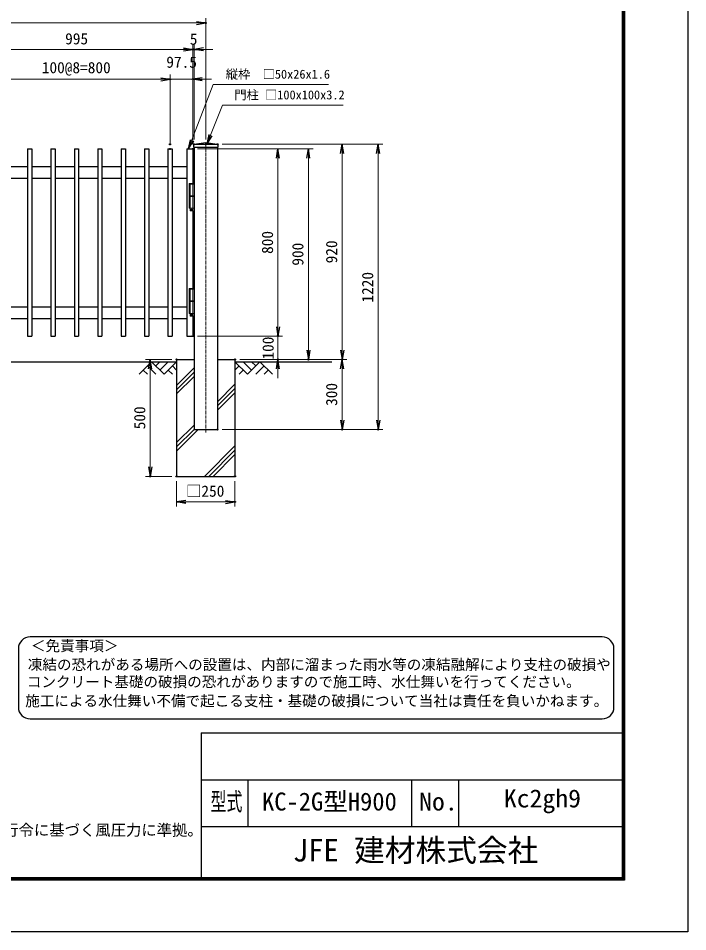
# Model space of a CAD drawing. Units: millimetres, scale not verified. Extents: x -4200 to 4200, y -2970 to 2970.
# Drawn here: x 1339 to 4200, y -2970 to 936 of the extents above; entities that cross this region are included whole.
import ezdxf
from ezdxf.enums import TextEntityAlignment as Align

# ---------------------------------------------------------------- set-up
doc = ezdxf.new("R2010")
doc.units = ezdxf.units.MM
doc.header["$LTSCALE"] = 10
doc.header["$PDMODE"] = 32
doc.header["$PDSIZE"] = 5
doc.linetypes.add('USER1', pattern=[2, 1.25, -0.25, 0.25, -0.25])
doc.linetypes.add('USER2', pattern=[0.375, 0.25, -0.125])
for name, color, linetype, lineweight in [('0-0_D-TTL-TXT', 7, 'Continuous', 25), ('0-1_D-TTL', 7, 'Continuous', 25), ('0-2_D-STR-DIM', 7, 'Continuous', 13), ('0-3_0', 7, 'Continuous', 25), ('0-5_D-STR1', 1, 'Continuous', 25), ('0-6_D-BGD', 7, 'Continuous', 25), ('0-7_D-STR4', 7, 'Continuous', 25), ('0-8_D-STR3', 3, 'Continuous', 13), ('0-9_D-BMK', 2, 'USER1', 13), ('0-A_D-DCR-HCH', 7, 'Continuous', 13), ('0-B_D-STR-TXT', 7, 'Continuous', 13)]:
    doc.layers.add(name, color=color, linetype=linetype, lineweight=lineweight)
doc.layers.add('0-4_DEFPOINTS', color=7, linetype='Continuous')
doc.styles.add('ＭＳ ゴシック', font='')
doc.styles.get('ＭＳ ゴシック').set_extended_font_data('MS Gothic')

# ---------------------------------------------------------------- blocks, each defined once
blk = doc.blocks.new('_Open')
at = {"layer": '0-3_0'}
blk.add_line((-10, 1.667), (0, 0), dxfattribs=at)
blk.add_lwpolyline([(-10, -1.667), (0, 0), (-10, 0)], dxfattribs=at)

msp = doc.modelspace()

# ---------------------------------------------------------------- linework, layer by layer
at = {"layer": '0-0_D-TTL-TXT', "color": 2}
for p, q in [((3834.86, -1709.58), (1389.32, -1709.58)), ((1339.32, -1759.58), (1339.32, -2009.58)), ((3884.86, -2009.58), (3884.86, -1759.58)), ((1389.32, -2059.58), (3834.86, -2059.58))]:
    msp.add_line(p, q, dxfattribs=at)
for centre, start, end in [((1389.32, -1759.58), 90, 180), ((3834.86, -1759.58), 0, 90), ((1389.32, -2009.58), 180, 270), ((3834.86, -2009.58), 270, 0)]:
    msp.add_arc(centre, 50, start, end, dxfattribs=at)
at = {"layer": '0-1_D-TTL'}
for p, q in [((2120, -2120), (2120, -2740)), ((2120, -2120), (3920, -2120)), ((2120, -2320), (3920, -2320)), ((2320, -2320), (2320, -2520)), ((3020, -2320), (3020, -2520)), ((3220, -2320), (3220, -2520)), ((2120, -2520), (3920, -2520))]:
    msp.add_line(p, q, dxfattribs=at)
at = {"layer": '0-1_D-TTL', "color": 2}
msp.add_lwpolyline([(-4200, 2970), (4200, 2970), (4200, -2970), (-4200, -2970)], close=True, dxfattribs=at)
at = {"layer": '0-1_D-TTL'}
for points in [[(-3930, 2750), (3930, 2750), (3930, -2750), (-3930, -2750)], [(-3927.5, 2747.5), (3927.5, 2747.5), (3927.5, -2747.5), (-3927.5, -2747.5)], [(-3925, 2745), (3925, 2745), (3925, -2745), (-3925, -2745)], [(-3922.5, 2742.5), (3922.5, 2742.5), (3922.5, -2742.5), (-3922.5, -2742.5)], [(-3920, 2740), (3920, 2740), (3920, -2740), (-3920, -2740)]]:
    msp.add_lwpolyline(points, close=True, dxfattribs=at)
at = {"layer": '0-2_D-STR-DIM'}
for p, q in [((70.01, 916.1), (2100.01, 916.1)), ((2140.01, 417.42), (2140.01, 936.1)), ((2085.01, 427.42), (2085.01, 823.42)), ((2085.01, 397.42), (2085.01, 823.42)), ((2090.01, 417.42), (2090.01, 823.42)), ((2045.01, 803.42), (1130.01, 803.42)), ((2045.01, 803.42), (2005.01, 803.42)), ((2085.01, 803.42), (2090.01, 803.42)), ((2130.01, 803.42), (2170.01, 803.42)), ((1227.51, 675.44), (1947.51, 675.44)), ((1947.51, 675.44), (1907.51, 675.44)), ((1987.51, 397.42), (1987.51, 695.44)), ((1987.51, 417.42), (1987.51, 695.44)), ((1987.51, 675.44), (2085.01, 675.44)), ((2085.01, 397.42), (2085.01, 695.44)), ((2125.01, 675.44), (2165.01, 675.44)), ((2210.01, 397.42), (2742.93, 397.42)), ((2210.01, 397.42), (2896.85, 397.42)), ((2105.01, 377.42), (2598.64, 377.42)), ((2105.01, 377.42), (2468.77, 377.42)), ((2722.93, 357.42), (2722.93, -482.58)), ((2876.85, 357.42), (2876.85, -782.58)), ((2448.77, 337.42), (2448.77, -382.58)), ((2578.64, 337.42), (2578.64, -482.58)), ((2448.77, -382.58), (2448.77, -342.58)), ((2105.01, -422.58), (2468.77, -422.58)), ((2105.01, -422.58), (2468.77, -422.58)), ((2448.77, -422.58), (2448.77, -522.58)), ((1995.01, -522.58), (1882.7, -522.58)), ((2285.01, -522.58), (2598.64, -522.58)), ((2285.01, -522.58), (2742.93, -522.58)), ((2285.01, -522.58), (2742.93, -522.58)), ((2285.01, -522.58), (2468.77, -522.58)), ((1902.7, -562.58), (1902.7, -982.58)), ((2448.77, -562.58), (2448.77, -602.58)), ((2722.93, -562.58), (2722.93, -782.58)), ((2210.01, -822.58), (2742.93, -822.58)), ((2210.01, -822.58), (2896.85, -822.58)), ((1995.01, -1022.58), (1882.7, -1022.58)), ((2015.01, -1042.58), (2015.01, -1151.97)), ((2265.01, -1042.58), (2265.01, -1151.97)), ((2055.01, -1131.97), (2225.01, -1131.97))]:
    msp.add_line(p, q, dxfattribs=at)
at = {"layer": '0-4_DEFPOINTS'}
for p in [(2140.01, 916.1), (2090.01, 803.42), (1987.51, 675.44), (2085.01, 675.44), (1987.51, 397.42), (2085.01, 407.42), (2090.01, 397.42), (2140.01, 397.42), (2190.01, 397.42), (1987.51, 377.42), (2085.01, 377.42), (2085.01, 377.42), (2085.01, -422.58), (2448.77, -422.58), (2015.01, -522.58), (2265.01, -522.58), (2448.77, -522.58), (2578.64, -522.58), (2722.93, -522.58), (2190.01, -822.58), (2190.01, -822.58), (2722.93, -822.58), (2876.85, -822.58), (1902.7, -1022.58), (2015.01, -1022.58), (2015.01, -1022.58), (2265.01, -1022.58), (2265.01, -1131.97)]:
    msp.add_point(p, dxfattribs=at)
at = {"layer": '0-5_D-STR1'}
for p, q in [((2088.01, 394.62), (2088.01, 384.42)), ((2090.79, 397.79), (2140.01, 404.42)), ((2092.01, 397.42), (2188.01, 397.42)), ((2140.01, 404.42), (2189.24, 397.79)), ((2192.01, 394.62), (2192.01, 384.42)), ((1378.51, 377.42), (1378.51, -422.58)), ((1378.51, 377.42), (1396.51, 377.42)), ((1396.51, 377.42), (1396.51, -422.58)), ((1478.51, 377.42), (1478.51, -422.58)), ((1478.51, 377.42), (1496.51, 377.42)), ((1496.51, 377.42), (1496.51, -422.58)), ((1578.51, 377.42), (1578.51, -422.58)), ((1578.51, 377.42), (1596.51, 377.42)), ((1596.51, 377.42), (1596.51, -422.58)), ((1678.51, 377.42), (1678.51, -422.58)), ((1678.51, 377.42), (1696.51, 377.42)), ((1696.51, 377.42), (1696.51, -422.58)), ((1778.51, 377.42), (1778.51, -422.58)), ((1778.51, 377.42), (1796.51, 377.42)), ((1796.51, 377.42), (1796.51, -422.58)), ((1878.51, 377.42), (1878.51, -422.58)), ((1878.51, 377.42), (1896.51, 377.42)), ((1896.51, 377.42), (1896.51, -422.58)), ((1978.51, 377.42), (1978.51, -422.58)), ((1978.51, 377.42), (1996.51, 377.42)), ((1996.51, 377.42), (1996.51, -422.58)), ((2059.01, 377.42), (2059.01, -422.58)), ((2059.01, 377.42), (2085.01, 377.42)), ((2085.01, 377.42), (2085.01, 230.42)), ((2088.01, 384.42), (2192.01, 384.42)), ((2090.01, 384.42), (2090.01, -822.58)), ((2190.01, 384.42), (2190.01, -822.58)), ((1296.51, 302.42), (1378.51, 302.42)), ((1396.51, 302.42), (1478.51, 302.42)), ((1496.51, 302.42), (1578.51, 302.42)), ((1596.51, 302.42), (1678.51, 302.42)), ((1696.51, 302.42), (1778.51, 302.42)), ((1796.51, 302.42), (1878.51, 302.42)), ((1896.51, 302.42), (1978.51, 302.42)), ((1996.51, 302.42), (2059.01, 302.42)), ((1296.51, 252.42), (1378.51, 252.42)), ((1396.51, 252.42), (1478.51, 252.42)), ((1496.51, 252.42), (1578.51, 252.42)), ((1596.51, 252.42), (1678.51, 252.42)), ((1696.51, 252.42), (1778.51, 252.42)), ((1796.51, 252.42), (1878.51, 252.42)), ((1896.51, 252.42), (1978.51, 252.42)), ((1996.51, 252.42), (2059.01, 252.42)), ((2085.01, 113.42), (2085.01, -219.58)), ((1296.51, -297.58), (1378.51, -297.58)), ((1396.51, -297.58), (1478.51, -297.58)), ((1496.51, -297.58), (1578.51, -297.58)), ((1596.51, -297.58), (1678.51, -297.58)), ((1696.51, -297.58), (1778.51, -297.58)), ((1796.51, -297.58), (1878.51, -297.58)), ((1896.51, -297.58), (1978.51, -297.58)), ((1996.51, -297.58), (2059.01, -297.58)), ((1296.51, -347.58), (1378.51, -347.58)), ((1396.51, -347.58), (1478.51, -347.58)), ((1496.51, -347.58), (1578.51, -347.58)), ((1596.51, -347.58), (1678.51, -347.58)), ((1696.51, -347.58), (1778.51, -347.58)), ((1796.51, -347.58), (1878.51, -347.58)), ((1896.51, -347.58), (1978.51, -347.58)), ((1996.51, -347.58), (2059.01, -347.58)), ((2085.01, -336.58), (2085.01, -422.58)), ((1378.51, -422.58), (1396.51, -422.58)), ((1478.51, -422.58), (1496.51, -422.58)), ((1578.51, -422.58), (1596.51, -422.58)), ((1678.51, -422.58), (1696.51, -422.58)), ((1778.51, -422.58), (1796.51, -422.58)), ((1878.51, -422.58), (1896.51, -422.58)), ((1978.51, -422.58), (1996.51, -422.58)), ((2059.01, -422.58), (2085.01, -422.58)), ((2090.01, -822.58), (2190.01, -822.58))]:
    msp.add_line(p, q, dxfattribs=at)
for centre, start, end in [((2091.21, 394.62), 97.6668, 180), ((2188.81, 394.62), 0, 82.3332)]:
    msp.add_arc(centre, 3.2, start, end, dxfattribs=at)
at = {"layer": '0-6_D-BGD'}
for p, q in [((1092.01, -532.58), (2015.01, -532.58)), ((2265.01, -532.58), (2678.62, -532.58))]:
    msp.add_line(p, q, dxfattribs=at)
at = {"layer": '0-7_D-STR4'}
for p, q in [((2015.01, -522.58), (2015.01, -1022.58)), ((2015.01, -522.58), (2090.01, -522.58)), ((2190.01, -522.58), (2265.01, -522.58)), ((2265.01, -522.58), (2265.01, -1022.58)), ((2015.01, -1022.58), (2265.01, -1022.58))]:
    msp.add_line(p, q, dxfattribs=at)
at = {"layer": '0-8_D-STR3'}
for p, q in [((2068.84, 227.42), (2068.84, 124.42)), ((2068.84, 227.42), (2090.01, 227.42)), ((2069.31, 229.42), (2070.31, 230.42)), ((2069.31, 229.42), (2069.31, 227.42)), ((2070.31, 230.42), (2088.31, 230.42)), ((2089.31, 229.42), (2089.31, 227.42)), ((2090.01, 227.42), (2090.01, 124.42)), ((2068.84, 177.42), (2090.01, 177.42)), ((2068.84, 174.42), (2090.01, 174.42)), ((2068.84, 124.42), (2090.01, 124.42)), ((2073.31, 124.42), (2073.31, 113.42)), ((2085.31, 124.42), (2085.31, 113.42)), ((2073.31, 113.42), (2074.31, 112.42)), ((2073.31, 113.42), (2085.31, 113.42)), ((2074.31, 112.42), (2084.31, 112.42)), ((2084.31, 112.42), (2085.31, 113.42)), ((2068.84, -222.58), (2068.84, -325.58)), ((2068.84, -222.58), (2090.01, -222.58)), ((2069.31, -220.58), (2070.31, -219.58)), ((2069.31, -220.58), (2069.31, -222.58)), ((2070.31, -219.58), (2088.31, -219.58)), ((2089.31, -220.58), (2089.31, -222.58)), ((2090.01, -222.58), (2090.01, -325.58)), ((2068.84, -272.58), (2090.01, -272.58)), ((2068.84, -275.58), (2090.01, -275.58)), ((2068.84, -325.58), (2090.01, -325.58)), ((2073.31, -325.58), (2073.31, -336.58)), ((2073.31, -336.58), (2074.31, -337.58)), ((2073.31, -336.58), (2085.31, -336.58)), ((2074.31, -337.58), (2084.31, -337.58)), ((2084.31, -337.58), (2085.31, -336.58)), ((2085.31, -325.58), (2085.31, -336.58))]:
    msp.add_line(p, q, dxfattribs=at)
at = {"layer": '0-8_D-STR3', "linetype": 'USER2'}
for p, q in [((2073.11, 227.42), (2073.11, 124.42)), ((2085.51, 227.42), (2085.51, 124.42)), ((2073.11, -222.58), (2073.11, -325.58)), ((2085.51, -222.58), (2085.51, -325.58))]:
    msp.add_line(p, q, dxfattribs=at)
at = {"layer": '0-8_D-STR3'}
for points in [[(2088.31, 230.42), (2089.31, 229.42), (2069.31, 229.42)], [(2088.31, -219.58), (2089.31, -220.58), (2069.31, -220.58)]]:
    msp.add_lwpolyline(points, dxfattribs=at)
for centre in [(2079.31, 117.42), (2079.31, -332.58)]:
    msp.add_circle(centre, 2.5, dxfattribs=at)
at = {"layer": '0-9_D-BMK'}
msp.add_line((2140.01, 397.42), (2140.01, -835.58), dxfattribs=at)
at = {"layer": '0-A_D-DCR-HCH'}
for p, q in [((1908.59, -532.58), (1855.38, -585.79)), ((1908.59, -532.58), (1961.8, -585.79)), ((1926.23, -550.41), (1944.06, -532.58)), ((1944.06, -568.06), (1979.54, -532.58)), ((1961.8, -585.79), (2015.01, -532.58)), ((2318.23, -585.8), (2265.01, -532.58)), ((2335.96, -568.06), (2300.49, -532.58)), ((2371.44, -532.58), (2318.23, -585.8)), ((2353.79, -550.41), (2335.96, -532.58)), ((2371.44, -532.58), (2424.65, -585.8)), ((1873.11, -568.06), (1890.93, -585.79)), ((1890.85, -550.32), (1926.49, -585.79)), ((1979.54, -568.06), (1997.36, -585.79)), ((1997.28, -550.32), (2015.01, -567.98)), ((2015.01, -633.61), (2090.01, -558.61)), ((2015.01, -651.99), (2090.01, -576.99)), ((2282.75, -550.32), (2265.01, -567.98)), ((2300.49, -568.06), (2282.67, -585.8)), ((2389.17, -550.32), (2353.54, -585.8)), ((2406.91, -568.06), (2389.09, -585.8)), ((2015.01, -670.38), (2090.01, -595.38)), ((2190.01, -703.3), (2265.01, -628.3)), ((2190.01, -721.68), (2265.01, -646.68)), ((2190.01, -740.07), (2265.01, -665.07)), ((2015.46, -877.85), (2090.01, -803.3)), ((2015.01, -896.68), (2090.01, -821.68)), ((2015.01, -915.07), (2107.5, -822.58)), ((2134.57, -1022.58), (2265.01, -892.14)), ((2152.96, -1022.58), (2265.01, -910.53)), ((2171.34, -1022.58), (2265.01, -928.91))]:
    msp.add_line(p, q, dxfattribs=at)
at = {"layer": '0-B_D-STR-TXT'}
for points in [[(2664.54, 653.15), (2171.99, 653.15), (2065.86, 379.28)], [(2726.95, 564.6), (2211.05, 564.6), (2145.49, 401.42)]]:
    msp.add_lwpolyline(points, dxfattribs=at)

# ---------------------------------------------------------------- block references
at = {"layer": '0-2_D-STR-DIM', "xscale": 4, "yscale": 4}
for p in [(2140.01, 916.1), (2085.01, 803.42), (2085.01, 803.42), (1987.51, 675.44), (1987.51, 675.44), (2265.01, -1131.97)]:
    msp.add_blockref('_Open', p, dxfattribs=at)
for p, rotation in [((2090.01, 803.42), 180), ((2085.01, 675.44), 180), ((2722.93, 397.42), 90), ((2876.85, 397.42), 90), ((2448.77, 377.42), 90), ((2578.64, 377.42), 90), ((2448.77, -422.58), 270), ((2448.77, -422.58), 270), ((2578.64, -522.58), 270), ((2722.93, -522.58), 270), ((1902.7, -522.58), 90), ((2448.77, -522.58), 90), ((2722.93, -522.58), 90), ((2722.93, -822.58), 270), ((2876.85, -822.58), 270), ((1902.7, -1022.58), 270), ((2015.01, -1131.97), 180)]:
    msp.add_blockref('_Open', p, dxfattribs=dict(at, rotation=rotation))
at = {"layer": '0-B_D-STR-TXT', "xscale": 4, "yscale": 4}
for p, rotation in [((2144.75, 399.56), 248.11184), ((2065.13, 377.42), 248.81593)]:
    msp.add_blockref('_Open', p, dxfattribs=dict(at, rotation=rotation))

# ---------------------------------------------------------------- texts
at = {"layer": '0-0_D-TTL-TXT', "style": 'ＭＳ ゴシック'}
for s, height, p in [('＜免責事項＞ \u3000\u3000', 45.67, (1393.02, -1783.76)), ('凍結の恐れがある場所への設置は、内部に溜まった雨水等の凍結融解により支柱の破損や', 45.67, (1379.5, -1864.25)), ('コンクリート基礎の破損の恐れがありますので施工時、水仕舞いを行ってください。', 45.67, (1375.39, -1937.68)), ('施工による水仕舞い不備で起こる支柱・基礎の破損について当社は責任を負いかねます。 ', 45.67, (1368.39, -2019.17)), ('KC-2G型H900', 76.97, (2380.4, -2474.8)), ('（設計条件）風荷重：昭和57年改正 建築基準法・同施行令に基づく風圧力に準拠。', 48.09, (-332.45, -2573.6)), ('JFE 建材株式会社', 96.19, (2512.38, -2698.5))]:
    msp.add_text(s, height=height, dxfattribs=at).set_placement(p, align=Align.BOTTOM_LEFT)
for s, width, p in [('型式', 0.65, (2160.27, -2474.8)), ('No.', 1.05, (3052, -2474.8)), ('Kc2gh9', 1.05, (3414, -2461.47))]:
    msp.add_text(s, height=76.98, dxfattribs=dict(at, width=width)).set_placement(p, align=Align.BOTTOM_LEFT)
at = {"layer": '0-2_D-STR-DIM', "style": 'ＭＳ ゴシック'}
for s, p in [('995', (1539.04, 810.17)), ('5', (2071.79, 808.77)), ('100@8=800', (1439.36, 686.88)), ('97.5', (1971.54, 710.19)), ('□250', (2055.86, -1124.22))]:
    msp.add_text(s, height=48.09, dxfattribs=at).set_placement(p, align=Align.BOTTOM_LEFT)
for s, p in [('800', (2442.02, -71.46)), ('900', (2571.89, -121.71)), ('920', (2716.19, -111.71)), ('1220', (2870.1, -279.48)), ('100', (2444.73, -523.23)), ('300', (2716.19, -721.46)), ('500', (1895.96, -821.46))]:
    msp.add_text(s, height=48.09, rotation=90, dxfattribs=at).set_placement(p, align=Align.BOTTOM_LEFT)
at = {"layer": '0-B_D-STR-TXT', "style": 'ＭＳ ゴシック'}
for s, p in [('縦枠\u3000□50x26x1.6', (2225.56, 666.42)), ('門柱 □100x100x3.2', (2261.98, 577.87))]:
    msp.add_text(s, height=38.49, dxfattribs=at).set_placement(p, align=Align.BOTTOM_LEFT)

doc.saveas('drawing.dxf')
